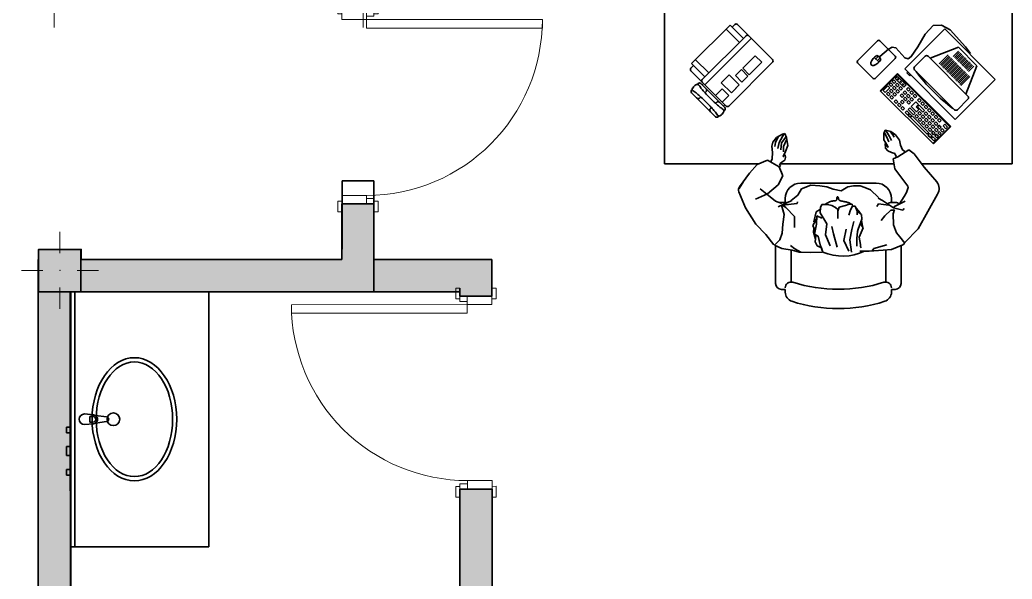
# Model space of a CAD drawing. Header units: millimetres. Extents: x -234375 to -184638, y -91483 to -70216.
# Drawn here: x -228843 to -224217, y -86263 to -83656 of the extents above; entities that cross this region are included whole.
import ezdxf

# ---------------------------------------------------------------- set-up
doc = ezdxf.new("R2010")
doc.units = ezdxf.units.MM
doc.header["$MEASUREMENT"] = 0
for name, color, linetype, lineweight, true_color in [('New_0_Pen_No__5', 161, 'Continuous', 25, 0x40a5ff), ('New_Archicad Doors_Pen_No__23', 30, 'Continuous', 20, 0xff6600), ('New_Archicad Doors_Pen_No__3', 30, 'Continuous', 18, 0xff6600), ('New_Drawing & Figure_Pen_No__5', 161, 'Continuous', 25, 0x40a5ff), ('New_Structural - Bearing_Pen_No__160', 33, 'Continuous', 20, 0xb4a35c)]:
    doc.layers.add(name, color=color, linetype=linetype, lineweight=lineweight, true_color=true_color)
for name, color, linetype, lineweight in [('New_0_Pen_No__7', 7, 'Continuous', 35), ('New_Archicad Doors_Pen_No__27', 7, 'Continuous', 35), ('New_Drawing & Figure_Pen_No__7', 7, 'Continuous', 35), ('New_Structural - Bearing_Pen_No__1', 7, 'Continuous', 13), ('New_Structural - Bearing_Pen_No__27', 7, 'Continuous', 35)]:
    doc.layers.add(name, color=color, linetype=linetype, lineweight=lineweight)
doc.layers.add('New_Archicad Doors', color=7, linetype='Continuous')
doc.layers.add('New_Structural - Bearing', color=7, linetype='Continuous')

# ---------------------------------------------------------------- blocks, each defined once
blk = doc.blocks.new('Wall_41', base_point=(-228607.7, -84923.6))
at = {"layer": 'New_Structural - Bearing_Pen_No__160', "linetype": 'Continuous', "lineweight": 0, "true_color": 0x5a512e}
for points in [[(-228757.8, -84773.6), (-228757.7, -84923.6), (-228755.7, -84923.6), (-228755.7, -84775.7)], [(-228757.8, -84773.6), (-228755.7, -84775.7), (-228755.7, -84773.6)], [(-226792.1, -84773.5), (-228555.7, -84773.6), (-228555.7, -84923.6), (-226792, -84923.5)], [(-226792.1, -84773.5), (-226792, -84923.5), (-226642.1, -84773.5)], [(-226792, -84923.5), (-226642, -84923.5), (-226642.1, -84773.5)]]:
    blk.add_hatch(color=59, dxfattribs=at).paths.add_polyline_path(points)
at = {"layer": 'New_Structural - Bearing_Pen_No__27', "color": 7, "linetype": 'Continuous', "lineweight": 35, "flags": 128}
for points in [[(-228757.8, -84773.6), (-228757.7, -84923.6)], [(-228755.7, -84773.6), (-228757.8, -84773.6)], [(-227342, -84773.5), (-228555.7, -84773.6)], [(-226642.1, -84773.5), (-227192, -84773.5)], [(-226642.1, -84773.5), (-226642, -84923.5)], [(-228555.7, -84923.6), (-226792, -84923.5)]]:
    blk.add_lwpolyline(points, dxfattribs=at)
blk = doc.blocks.new('Door_2')
at = {"layer": 'New_Archicad Doors_Pen_No__23', "color": 30, "linetype": 'Continuous', "lineweight": 20, "true_color": 0xff6600}
for p, q in [((-410, 0), (-450, 0)), ((-450, 0), (-450, -115)), ((-410, -115), (-410, 0)), ((450, 0), (410, 0)), ((410, 0), (410, -115)), ((450, -115), (450, 0)), ((-450, -115), (-410, -115)), ((410, -115), (450, -115))]:
    blk.add_line(p, q, dxfattribs=at)
at = {"layer": 'New_Archicad Doors_Pen_No__27', "color": 7, "linetype": 'Continuous', "lineweight": 35}
for p, q in [((-450, 35), (-487, 35)), ((-450, 35), (-487, 35)), ((-450, 0), (-450, 35)), ((-450, 0), (-450, 35)), ((-450, -115), (-450, 0)), ((-450, -115), (-450, 0)), ((450, 0), (450, 35)), ((450, 0), (450, 35)), ((450, 35), (487, 35)), ((450, 35), (487, 35)), ((450, -115), (450, 0)), ((450, -115), (450, 0)), ((-450, -115), (-487, -115)), ((-450, -115), (-487, -115)), ((450, -115), (487, -115)), ((450, -115), (487, -115))]:
    blk.add_line(p, q, dxfattribs=at)
at = {"layer": 'New_Archicad Doors_Pen_No__3', "color": 30, "linetype": 'Continuous', "lineweight": 18, "true_color": 0xff6600}
for p, q in [((370, 0), (370, 820)), ((370, 820), (410, 820)), ((410, 820), (410, 0)), ((-437, 54), (-487, 54)), ((-487, 54), (-487, 35)), ((-437, 35), (-437, 54)), ((487, 54), (437, 54)), ((437, 54), (437, 35)), ((487, 35), (487, 54)), ((-487, 35), (-437, 35)), ((-425, 35), (-450, 35)), ((-450, 35), (-450, 0)), ((-450, 0), (-425, 0)), ((-425, 0), (-425, 35)), ((410, 0), (370, 0)), ((450, 35), (425, 35)), ((425, 35), (425, 0)), ((425, 0), (450, 0)), ((437, 35), (487, 35)), ((450, 0), (450, 35)), ((-437, -115), (-487, -115)), ((-487, -115), (-487, -134)), ((-487, -134), (-437, -134)), ((-437, -134), (-437, -115)), ((487, -115), (437, -115)), ((437, -115), (437, -134)), ((437, -134), (487, -134)), ((487, -134), (487, -115))]:
    blk.add_line(p, q, dxfattribs=at)
blk.add_arc((410, 0), 820, 90, 180, dxfattribs=at)
blk = doc.blocks.new('Wall_42', base_point=(-227192, -84923.5))
at = {"layer": 'New_Structural - Bearing_Pen_No__160', "linetype": 'Continuous', "lineweight": 0, "true_color": 0x5a512e}
for points in [[(-227192.1, -83606.9), (-227342.1, -83606.9), (-227342.1, -83614.1), (-227192.1, -83614.1)], [(-227192, -84514.1), (-227342, -84514.1), (-227342, -84773.5), (-227192, -84773.5)]]:
    blk.add_hatch(color=59, dxfattribs=at).paths.add_polyline_path(points)
at = {"layer": 'New_Structural - Bearing_Pen_No__27', "color": 7, "linetype": 'Continuous', "lineweight": 35}
for p, q in [((-227342.1, -83614.1), (-227342.1, -83577.1)), ((-227192.1, -83614.1), (-227192.1, -83577.1)), ((-227342.1, -83614.1), (-227227.1, -83614.1)), ((-227227.1, -83614.1), (-227192.1, -83614.1)), ((-227342, -84514.1), (-227342, -84551.1)), ((-227342, -84514.1), (-227227, -84514.1)), ((-227227, -84514.1), (-227192, -84514.1)), ((-227192, -84514.1), (-227192, -84551.1))]:
    blk.add_line(p, q, dxfattribs=at)
at = {"layer": 'New_Structural - Bearing_Pen_No__27', "color": 7, "linetype": 'Continuous', "lineweight": 35, "flags": 128}
for points in [[(-227342.1, -83606.9), (-227342.1, -83614.1)], [(-227192.1, -83614.1), (-227192.1, -83606.9)], [(-227342, -84514.1), (-227342, -84773.5)], [(-227192, -84773.5), (-227192, -84514.1)]]:
    blk.add_lwpolyline(points, dxfattribs=at)
at = {"layer": 'New_Archicad Doors', "color": 21, "linetype": 'Continuous', "lineweight": 18, "true_color": 0xff9955, "xscale": -1, "zscale": 1000, "rotation": 270.0025245731672}
blk.add_blockref('Door_2', (-227227.1, -84064.1), dxfattribs=at)
blk = doc.blocks.new('Wall_54', base_point=(-228607.7, -84923.6))
at = {"layer": 'New_Structural - Bearing_Pen_No__160', "linetype": 'Continuous', "lineweight": 0, "true_color": 0x5a512e}
blk.add_hatch(color=59, dxfattribs=at).paths.add_polyline_path([(-228607.7, -84923.6), (-228757.7, -84923.6), (-228755.5, -88634.9), (-228755.4, -88634.9), (-228755.4, -88634.8), (-228605.5, -88634.8)])
at = {"layer": 'New_Structural - Bearing_Pen_No__27', "color": 7, "linetype": 'Continuous', "lineweight": 35, "flags": 128}
for points in [[(-228757.7, -84923.6), (-228755.5, -88634.9)], [(-228605.5, -88634.8), (-228607.7, -84923.6)]]:
    blk.add_lwpolyline(points, dxfattribs=at)
blk = doc.blocks.new('Wall_70', base_point=(-226642, -84923.5))
at = {"layer": 'New_Structural - Bearing_Pen_No__160', "linetype": 'Continuous', "lineweight": 0, "true_color": 0x5a512e}
for points in [[(-226642, -84923.5), (-226792, -84923.5), (-226792, -84943.3), (-226642, -84943.2)], [(-226791.5, -85843.3), (-226789.8, -88633.6), (-226639.8, -88633.5), (-226641.5, -85843.2)]]:
    blk.add_hatch(color=59, dxfattribs=at).paths.add_polyline_path(points)
at = {"layer": 'New_Structural - Bearing_Pen_No__27', "color": 7, "linetype": 'Continuous', "lineweight": 35}
for p, q in [((-226792, -84943.3), (-226792, -84906.3)), ((-226642, -84943.2), (-226642, -84906.2)), ((-226757, -84943.3), (-226792, -84943.3)), ((-226642, -84943.2), (-226757, -84943.3)), ((-226791.5, -85843.3), (-226791.5, -85880.3)), ((-226756.5, -85843.3), (-226791.5, -85843.3)), ((-226641.5, -85843.2), (-226756.5, -85843.3)), ((-226641.5, -85843.2), (-226641.5, -85880.2))]:
    blk.add_line(p, q, dxfattribs=at)
at = {"layer": 'New_Structural - Bearing_Pen_No__27', "color": 7, "linetype": 'Continuous', "lineweight": 35, "flags": 128}
for points in [[(-226792, -84923.5), (-226792, -84943.3)], [(-226642, -84943.2), (-226642, -84923.5)], [(-226791.5, -85843.3), (-226789.8, -88633.6)], [(-226639.8, -88633.5), (-226641.5, -85843.2)], [(-226789.8, -88633.6), (-226639.8, -88633.5)]]:
    blk.add_lwpolyline(points, dxfattribs=at)
at = {"layer": 'New_Archicad Doors', "color": 21, "linetype": 'Continuous', "lineweight": 18, "true_color": 0xff9955, "zscale": 1000, "rotation": 90.03351639790743}
blk.add_blockref('Door_2', (-226756.7, -85393.3), dxfattribs=at)
blk = doc.blocks.new('Column_46', base_point=(-227241.8, -83531.9))
at = {"layer": 'New_Structural - Bearing_Pen_No__160', "linetype": 'Continuous', "lineweight": 0, "true_color": 0x5a512e}
blk.add_hatch(color=59, dxfattribs=at).paths.add_polyline_path([(-227141.4, -83456.9), (-227342.1, -83456.9), (-227342.1, -83606.9), (-227192.1, -83606.9), (-227141.4, -83606.9)])
at = {"layer": 'New_Structural - Bearing_Pen_No__1', "color": 7, "linetype": 'Continuous', "lineweight": 13}
for p, q in [((-227241.8, -83451.9), (-227241.8, -83371.9)), ((-227321.8, -83531.9), (-227422.1, -83531.9)), ((-227161.8, -83531.9), (-227061.4, -83531.8)), ((-227241.8, -83611.9), (-227241.8, -83691.9))]:
    blk.add_line(p, q, dxfattribs=at)
at = {"layer": 'New_Structural - Bearing_Pen_No__1', "color": 7, "linetype": 'Continuous', "lineweight": 13, "flags": 128}
for points in [[(-227141.4, -83456.9), (-227342.1, -83456.9)], [(-227192.1, -83606.9), (-227141.4, -83606.9)]]:
    blk.add_lwpolyline(points, dxfattribs=at)
at = {"layer": 'New_Structural - Bearing_Pen_No__1', "color": 7, "linetype": 'Continuous', "lineweight": 13}
blk.add_point((-227241.8, -83531.9), dxfattribs=at)
blk = doc.blocks.new('Column_47', base_point=(-228682.7, -83531.9))
at = {"layer": 'New_Structural - Bearing_Pen_No__160', "linetype": 'Continuous', "lineweight": 0, "true_color": 0x5a512e}
blk.add_hatch(color=59, dxfattribs=at).paths.add_polyline_path([(-228757.6, -83456.9), (-228757.6, -83606.9), (-228607.7, -83606.9), (-228607.8, -83456.9)])
at = {"layer": 'New_Structural - Bearing_Pen_No__1', "color": 7, "linetype": 'Continuous', "lineweight": 13}
for p, q in [((-228682.7, -83451.9), (-228682.7, -83371.9)), ((-228762.7, -83531.9), (-228842.7, -83531.9)), ((-228602.7, -83531.9), (-228522.7, -83531.9)), ((-228682.7, -83611.9), (-228682.7, -83691.9))]:
    blk.add_line(p, q, dxfattribs=at)
at = {"layer": 'New_Structural - Bearing_Pen_No__1', "color": 7, "linetype": 'Continuous', "lineweight": 13, "flags": 128}
blk.add_lwpolyline([(-228607.8, -83456.9), (-228757.6, -83456.9), (-228757.6, -83606.9), (-228607.7, -83606.9)], dxfattribs=at)
at = {"layer": 'New_Structural - Bearing_Pen_No__1', "color": 7, "linetype": 'Continuous', "lineweight": 13}
blk.add_point((-228682.7, -83531.9), dxfattribs=at)
blk = doc.blocks.new('Column_56', base_point=(-228655.7, -84823.9))
at = {"layer": 'New_Structural - Bearing_Pen_No__160', "linetype": 'Continuous', "lineweight": 0, "true_color": 0x5a512e}
for points in [[(-228555.7, -84724.3), (-228755.7, -84724.3), (-228755.7, -84773.6), (-228607.8, -84773.6), (-228555.7, -84773.6)], [(-228755.7, -84773.6), (-228755.7, -84775.7), (-228607.7, -84923.6), (-228607.8, -84773.6)], [(-228755.7, -84775.7), (-228755.7, -84923.6), (-228607.7, -84923.6)], [(-228607.8, -84773.6), (-228607.7, -84923.6), (-228555.7, -84923.6), (-228555.7, -84773.6)]]:
    blk.add_hatch(color=59, dxfattribs=at).paths.add_polyline_path(points)
at = {"layer": 'New_Structural - Bearing_Pen_No__1', "color": 7, "linetype": 'Continuous', "lineweight": 13}
for p, q in [((-228655.7, -84743.9), (-228655.7, -84644.3)), ((-228735.7, -84823.9), (-228835.7, -84823.9)), ((-228575.7, -84823.9), (-228475.7, -84823.9)), ((-228655.7, -84903.9), (-228655.7, -85003.6))]:
    blk.add_line(p, q, dxfattribs=at)
at = {"layer": 'New_Structural - Bearing_Pen_No__1', "color": 7, "linetype": 'Continuous', "lineweight": 13, "flags": 128}
for points in [[(-228555.7, -84773.6), (-228555.7, -84724.3), (-228755.7, -84724.3), (-228755.7, -84773.6)], [(-228607.7, -84923.6), (-228555.7, -84923.6)]]:
    blk.add_lwpolyline(points, dxfattribs=at)
at = {"layer": 'New_Structural - Bearing_Pen_No__1', "color": 7, "linetype": 'Continuous', "lineweight": 13}
blk.add_point((-228655.7, -84823.9), dxfattribs=at)

msp = doc.modelspace()

# ---------------------------------------------------------------- hatches: boundary and pattern name
at = {"layer": 'New_0_Pen_No__5', "linetype": 'Continuous', "lineweight": 25, "true_color": 0x40a5ff}
msp.add_hatch(color=161, dxfattribs=at).paths.add_polyline_path([(-228557.7, -84923.6), (-228557.7, -84725.6), (-228755.7, -84725.6), (-228755.7, -84923.6)])
at = {"layer": 'New_Drawing & Figure_Pen_No__5', "linetype": 'Continuous', "lineweight": 25, "true_color": 0x40a5ff}
msp.add_hatch(color=161, dxfattribs=at).paths.add_polyline_path([(-228557.7, -84923.6), (-228557.7, -84725.6), (-228755.7, -84725.6), (-228755.7, -84923.6)])

# ---------------------------------------------------------------- linework, layer by layer
at = {"layer": 'New_0_Pen_No__7', "color": 7, "linetype": 'Continuous', "lineweight": 35}
for p, q in [((-227340, -84725.5), (-227340, -84406.9)), ((-227340, -84406.9), (-227192, -84406.9)), ((-227192, -84406.9), (-227192, -84923.5)), ((-227192, -84923.5), (-228755.7, -84923.6)), ((-228605.6, -86320.3), (-228605.7, -84923.6))]:
    msp.add_line(p, q, dxfattribs=at)
msp.add_lwpolyline([(-228755.7, -84923.6), (-228755.7, -84725.6), (-228557.7, -84725.6), (-228557.7, -84923.6)], close=True, dxfattribs=at)
at = {"layer": 'New_Drawing & Figure_Pen_No__7', "color": 7, "linetype": 'Continuous', "lineweight": 35}
for p, q in [((-225837.4, -84326.9), (-225837.5, -83606.8)), ((-224217.2, -83606.7), (-224217.1, -84326.8)), ((-225532, -83680.6), (-225711.4, -83860)), ((-225550.5, -83699.1), (-225488.7, -83761)), ((-225532, -83680.6), (-225470.1, -83742.5)), ((-225510.3, -83677.5), (-225522.7, -83689.9)), ((-225498, -83677.5), (-225334, -83841.4)), ((-224717.9, -83884.8), (-224531.2, -83698.1)), ((-224531.2, -83698.1), (-224295.6, -83933.8)), ((-225457.7, -83730.1), (-225661.9, -83934.3)), ((-225433, -83742.5), (-225649.5, -83959)), ((-224937.4, -83846.3), (-224844.3, -83753.2)), ((-224834.2, -83753.2), (-224761.9, -83825.5)), ((-224599.1, -83835.1), (-224467.1, -83784)), ((-224491.7, -83826), (-224466.9, -83801.3)), ((-224486.6, -83831.1), (-224461.9, -83806.3)), ((-224481.6, -83836.1), (-224456.9, -83811.4)), ((-224381.5, -83869.6), (-224467.1, -83784)), ((-225711.4, -83860), (-225649.5, -83921.9)), ((-225692.8, -83841.5), (-225631, -83903.3)), ((-225334, -83853.8), (-225538.2, -84058)), ((-225414.4, -83822.9), (-225473.2, -83881.7)), ((-225383.5, -83853.8), (-225442.3, -83912.6)), ((-225414.4, -83822.9), (-225383.5, -83853.8)), ((-224865.1, -83928.7), (-224937.4, -83856.4)), ((-224837.5, -83853.2), (-224860.1, -83830.7)), ((-224761.9, -83835.5), (-224855, -83928.7)), ((-224852.6, -83838.2), (-224840.2, -83825.8)), ((-224845, -83845.7), (-224832.7, -83833.3)), ((-224837.4, -83827.9), (-224836.6, -83827.2)), ((-224834.1, -83829.8), (-224836.6, -83827.2)), ((-224836.1, -83829.2), (-224833.8, -83826.9)), ((-224836, -83827.8), (-224834.8, -83826.6)), ((-224833.4, -83827.9), (-224834.8, -83826.6)), ((-224834.8, -83830.5), (-224834.1, -83829.8)), ((-224834.7, -83829.1), (-224833.4, -83827.9)), ((-224672.1, -83874.9), (-224622.8, -83825.6)), ((-224608.6, -83825.6), (-224423.1, -84011.2)), ((-224556.7, -83860.8), (-224515.4, -83819.5)), ((-224551.6, -83865.8), (-224510.4, -83824.6)), ((-224546.6, -83870.8), (-224505.4, -83829.6)), ((-224541.5, -83875.9), (-224500.3, -83834.7)), ((-224536.5, -83880.9), (-224495.3, -83839.7)), ((-224531.5, -83886), (-224490.2, -83844.7)), ((-224526.4, -83891), (-224485.2, -83849.8)), ((-224521.4, -83896), (-224480.2, -83854.8)), ((-224516.3, -83901.1), (-224475.1, -83859.9)), ((-224476.6, -83841.2), (-224451.8, -83816.4)), ((-224471.5, -83846.2), (-224446.8, -83821.4)), ((-224466.5, -83851.2), (-224441.7, -83826.5)), ((-224461.4, -83856.3), (-224436.7, -83831.5)), ((-224456.4, -83861.3), (-224431.7, -83836.6)), ((-224451.4, -83866.4), (-224426.6, -83841.6)), ((-224446.3, -83871.4), (-224421.6, -83846.6)), ((-224441.3, -83876.4), (-224416.5, -83851.7)), ((-224436.2, -83881.5), (-224411.5, -83856.7)), ((-225702.1, -83869.3), (-225714.5, -83881.7)), ((-225714.5, -83894), (-225550.5, -84058)), ((-225479.4, -83887.8), (-225507.4, -83915.9)), ((-225479.4, -83887.8), (-225448.5, -83918.8)), ((-225473.2, -83881.7), (-225442.3, -83912.6)), ((-224750.9, -83905.8), (-224831.7, -83986.6)), ((-224503.3, -84153.4), (-224750.9, -83905.8)), ((-224482.2, -84120.4), (-224717.9, -83884.8)), ((-224708.2, -83902.7), (-224704.1, -83898.6)), ((-224694.4, -83916.6), (-224708.2, -83902.7)), ((-224486.5, -84074.6), (-224672.1, -83889)), ((-224511.3, -83906.1), (-224470.1, -83864.9)), ((-224506.3, -83911.2), (-224465, -83869.9)), ((-224501.2, -83916.2), (-224460, -83875)), ((-224496.2, -83921.2), (-224455, -83880)), ((-224491.1, -83926.3), (-224449.9, -83885.1)), ((-224486.1, -83931.3), (-224444.9, -83890.1)), ((-224481.1, -83936.4), (-224439.8, -83895.1)), ((-224476, -83941.4), (-224434.8, -83900.2)), ((-224471, -83946.4), (-224429.8, -83905.2)), ((-224432.6, -84001.7), (-224381.5, -83869.6)), ((-224431.2, -83886.5), (-224406.5, -83861.8)), ((-224426.2, -83891.6), (-224401.4, -83866.8)), ((-224421.1, -83896.6), (-224396.4, -83871.8)), ((-225684.3, -83956.6), (-225680.5, -83952.8)), ((-225668.1, -83952.8), (-225556.7, -84064.2)), ((-225661.9, -83959), (-225655.7, -83952.8)), ((-225573.6, -83948.7), (-225536.5, -83911.5)), ((-225573.6, -83948.7), (-225526, -83996.3)), ((-225536.5, -83911.5), (-225488.9, -83959.2)), ((-225507.4, -83915.9), (-225476.5, -83946.8)), ((-225448.5, -83918.8), (-225476.5, -83946.8)), ((-224829.4, -83988.9), (-224751.3, -83910.8)), ((-224782.4, -83949.9), (-224790.1, -83957.5)), ((-224773.1, -83959.2), (-224782.4, -83949.9)), ((-224768.5, -83936), (-224776.2, -83943.6)), ((-224776.2, -83943.6), (-224766.8, -83953)), ((-224759.2, -83945.3), (-224768.5, -83936)), ((-224766.8, -83953), (-224759.2, -83945.3)), ((-224751.8, -83919.3), (-224761.9, -83929.3)), ((-224761.9, -83929.3), (-224721.7, -83969.5)), ((-224753.1, -83951.4), (-224760.8, -83959)), ((-224506, -84156.1), (-224753.6, -83908.5)), ((-224743.8, -83960.8), (-224753.1, -83951.4)), ((-224750.3, -83929), (-224752.1, -83930.9)), ((-224752.1, -83930.9), (-224747.9, -83935.1)), ((-224711.6, -83959.5), (-224751.8, -83919.3)), ((-224746.1, -83933.3), (-224750.3, -83929)), ((-224747.9, -83935.1), (-224746.1, -83933.3)), ((-224739.8, -83943.2), (-224738, -83941.4)), ((-224735.5, -83947.4), (-224739.8, -83943.2)), ((-224738, -83941.4), (-224733.7, -83945.6)), ((-224733.7, -83945.6), (-224735.5, -83947.4)), ((-224698.5, -83912.4), (-224694.4, -83908.3)), ((-224694.4, -83916.6), (-224690.2, -83912.4)), ((-224295.6, -83933.8), (-224482.2, -84120.4)), ((-224465.9, -83951.5), (-224424.7, -83910.3)), ((-224460.9, -83956.5), (-224419.7, -83915.3)), ((-224455.8, -83961.6), (-224414.6, -83920.3)), ((-225711.4, -83983.8), (-225708.2, -83980.5)), ((-225711.4, -83996.1), (-225600, -84107.5)), ((-225649.1, -83995.7), (-225644.6, -83991.2)), ((-225569.1, -83977.6), (-225600, -84008.5)), ((-225569.1, -83977.6), (-225538.2, -84008.5)), ((-225526, -83996.3), (-225488.9, -83959.2)), ((-225488.9, -83959.2), (-225515.8, -83986.1)), ((-224831.7, -83986.6), (-224584, -84234.2)), ((-224796.3, -83963.8), (-224817.8, -83985.3)), ((-224817.8, -83985.3), (-224808.5, -83994.6)), ((-224808.5, -83994.6), (-224787, -83973.1)), ((-224794.8, -83993.1), (-224802.4, -84000.7)), ((-224787, -83973.1), (-224796.3, -83963.8)), ((-224785.4, -84002.4), (-224794.8, -83993.1)), ((-224790.1, -83957.5), (-224780.7, -83966.9)), ((-224780.9, -83979.2), (-224788.5, -83986.8)), ((-224788.5, -83986.8), (-224779.2, -83996.2)), ((-224771.5, -83988.5), (-224780.9, -83979.2)), ((-224780.7, -83966.9), (-224773.1, -83959.2)), ((-224779.2, -83996.2), (-224771.5, -83988.5)), ((-224767, -83965.3), (-224774.6, -83972.9)), ((-224774.6, -83972.9), (-224765.3, -83982.3)), ((-224765.5, -83994.6), (-224773.1, -84002.2)), ((-224757.6, -83974.6), (-224767, -83965.3)), ((-224756.1, -84003.9), (-224765.5, -83994.6)), ((-224765.3, -83982.3), (-224757.6, -83974.6)), ((-224760.8, -83959), (-224751.4, -83968.4)), ((-224751.6, -83980.7), (-224759.2, -83988.4)), ((-224759.2, -83988.4), (-224749.9, -83997.7)), ((-224742.2, -83990.1), (-224751.6, -83980.7)), ((-224751.4, -83968.4), (-224743.8, -83960.8)), ((-224749.9, -83997.7), (-224742.2, -83990.1)), ((-224737.7, -83966.8), (-224745.3, -83974.5)), ((-224745.3, -83974.5), (-224736, -83983.8)), ((-224728.3, -83976.2), (-224737.7, -83966.8)), ((-224736, -83983.8), (-224728.3, -83976.2)), ((-224727.5, -83955.5), (-224725.6, -83953.7)), ((-224723.2, -83959.8), (-224727.5, -83955.5)), ((-224725.6, -83953.7), (-224721.4, -83957.9)), ((-224717.5, -83987), (-224725.1, -83994.7)), ((-224725.1, -83994.7), (-224715.8, -84004)), ((-224721.4, -83957.9), (-224723.2, -83959.8)), ((-224721.7, -83969.5), (-224711.6, -83959.5)), ((-224708.1, -83996.4), (-224717.5, -83987)), ((-224715.8, -84004), (-224708.1, -83996.4)), ((-224702, -83971.5), (-224709.6, -83979.2)), ((-224709.6, -83979.2), (-224700.3, -83988.5)), ((-224692.6, -83980.9), (-224702, -83971.5)), ((-224700.3, -83988.5), (-224692.6, -83980.9)), ((-224686.6, -83987), (-224694.2, -83994.6)), ((-224694.2, -83994.6), (-224684.8, -84003.9)), ((-224677.2, -83996.3), (-224686.6, -83987)), ((-224684.8, -84003.9), (-224677.2, -83996.3)), ((-225673, -84019.6), (-225668.5, -84015.1)), ((-225599.6, -84045.2), (-225595.1, -84040.7)), ((-225538.2, -84008.5), (-225569.1, -84039.4)), ((-224802.4, -84000.7), (-224793.1, -84010.1)), ((-224793.1, -84010.1), (-224785.4, -84002.4)), ((-224779.3, -84008.5), (-224787, -84016.1)), ((-224787, -84016.1), (-224777.6, -84025.5)), ((-224770, -84017.8), (-224779.3, -84008.5)), ((-224777.6, -84025.5), (-224770, -84017.8)), ((-224773.1, -84002.2), (-224763.8, -84011.6)), ((-224759.1, -84028.7), (-224766.8, -84036.3)), ((-224766.8, -84036.3), (-224757.4, -84045.7)), ((-224763.8, -84011.6), (-224756.1, -84003.9)), ((-224749.8, -84038), (-224759.1, -84028.7)), ((-224757.4, -84045.7), (-224749.8, -84038)), ((-224743.7, -84044.1), (-224751.4, -84051.8)), ((-224734.4, -84053.5), (-224743.7, -84044.1)), ((-224731.4, -84000.9), (-224739, -84008.6)), ((-224739, -84008.6), (-224729.7, -84017.9)), ((-224729.8, -84030.2), (-224737.5, -84037.9)), ((-224737.5, -84037.9), (-224728.1, -84047.2)), ((-224722, -84010.3), (-224731.4, -84000.9)), ((-224720.5, -84039.6), (-224729.8, -84030.2)), ((-224729.7, -84017.9), (-224722, -84010.3)), ((-224728.1, -84047.2), (-224720.5, -84039.6)), ((-224715.9, -84016.3), (-224723.6, -84024)), ((-224723.6, -84024), (-224714.2, -84033.3)), ((-224706.6, -84025.7), (-224715.9, -84016.3)), ((-224714.2, -84033.3), (-224706.6, -84025.7)), ((-224702.1, -84002.5), (-224709.7, -84010.1)), ((-224709.7, -84010.1), (-224700.3, -84019.5)), ((-224700.5, -84031.8), (-224708.2, -84039.4)), ((-224708.2, -84039.4), (-224698.8, -84048.8)), ((-224692.7, -84011.8), (-224702.1, -84002.5)), ((-224691.2, -84041.1), (-224700.5, -84031.8)), ((-224700.3, -84019.5), (-224692.7, -84011.8)), ((-224698.8, -84048.8), (-224691.2, -84041.1)), ((-224686.6, -84017.9), (-224694.3, -84025.5)), ((-224694.3, -84025.5), (-224684.9, -84034.9)), ((-224666.2, -84038.4), (-224687.7, -84059.9)), ((-224677.3, -84027.2), (-224686.6, -84017.9)), ((-224684.9, -84034.9), (-224677.3, -84027.2)), ((-224671.1, -84002.4), (-224678.8, -84010)), ((-224678.8, -84010), (-224669.4, -84019.4)), ((-224661.8, -84011.7), (-224671.1, -84002.4)), ((-224669.4, -84019.4), (-224661.8, -84011.7)), ((-224654, -84050.5), (-224666.2, -84038.4)), ((-224650.7, -84022.8), (-224658.3, -84030.5)), ((-224658.3, -84030.5), (-224648.9, -84039.8)), ((-224641.3, -84032.2), (-224650.7, -84022.8)), ((-224648.9, -84039.8), (-224641.3, -84032.2)), ((-224635.2, -84038.3), (-224642.9, -84045.9)), ((-224642.9, -84045.9), (-224633.5, -84055.3)), ((-224625.9, -84047.6), (-224635.2, -84038.3)), ((-224423.1, -84025.3), (-224472.3, -84074.6)), ((-225623.5, -84069.1), (-225619, -84064.6)), ((-225556.7, -84051.8), (-225562.9, -84058)), ((-225560.5, -84080.4), (-225556.7, -84076.5)), ((-224751.4, -84051.8), (-224742, -84061.1)), ((-224742, -84061.1), (-224734.4, -84053.5)), ((-224728.3, -84059.5), (-224735.9, -84067.2)), ((-224735.9, -84067.2), (-224726.6, -84076.5)), ((-224718.9, -84068.9), (-224728.3, -84059.5)), ((-224726.6, -84076.5), (-224718.9, -84068.9)), ((-224707.8, -84080), (-224715.5, -84087.7)), ((-224715.5, -84087.7), (-224704.7, -84098.4)), ((-224697, -84090.8), (-224707.8, -84080)), ((-224704.7, -84098.4), (-224697, -84090.8)), ((-224693.9, -84066.1), (-224701.6, -84073.8)), ((-224701.6, -84073.8), (-224676.8, -84098.5)), ((-224669.2, -84090.9), (-224693.9, -84066.1)), ((-224687.7, -84059.9), (-224662.9, -84084.7)), ((-224676.8, -84098.5), (-224669.2, -84090.9)), ((-224664.4, -84061), (-224654, -84050.5)), ((-224651.8, -84073.6), (-224664.4, -84061)), ((-224662.9, -84084.7), (-224651.8, -84073.6)), ((-224650.7, -84053.8), (-224658.4, -84061.4)), ((-224658.4, -84061.4), (-224633.6, -84086.2)), ((-224649.2, -84083.1), (-224656.8, -84090.7)), ((-224656.8, -84090.7), (-224647.5, -84100.1)), ((-224626, -84078.5), (-224650.7, -84053.8)), ((-224639.8, -84092.4), (-224649.2, -84083.1)), ((-224633.6, -84086.2), (-224626, -84078.5)), ((-224633.5, -84055.3), (-224625.9, -84047.6)), ((-224619.8, -84053.7), (-224627.5, -84061.3)), ((-224627.5, -84061.3), (-224618.1, -84070.7)), ((-224619.9, -84084.6), (-224627.5, -84092.3)), ((-224610.5, -84094), (-224619.9, -84084.6)), ((-224610.5, -84063), (-224619.8, -84053.7)), ((-224618.1, -84070.7), (-224610.5, -84063)), ((-224604.4, -84069.1), (-224612, -84076.8)), ((-224612, -84076.8), (-224602.7, -84086.1)), ((-224595, -84078.5), (-224604.4, -84069.1)), ((-224602.7, -84086.1), (-224595, -84078.5)), ((-224589, -84084.5), (-224596.6, -84092.2)), ((-224596.6, -84092.2), (-224587.3, -84101.5)), ((-224579.6, -84093.9), (-224589, -84084.5)), ((-225587.7, -84107.5), (-225584.5, -84104.3)), ((-224694.9, -84092.9), (-224702.5, -84100.6)), ((-224702.5, -84100.6), (-224693.8, -84109.3)), ((-224686.1, -84101.7), (-224694.9, -84092.9)), ((-224693.8, -84109.3), (-224686.1, -84101.7)), ((-224683.9, -84103.9), (-224691.5, -84111.6)), ((-224691.5, -84111.6), (-224613.6, -84189.5)), ((-224605.9, -84181.9), (-224683.9, -84103.9)), ((-224663.1, -84097), (-224670.7, -84104.6)), ((-224670.7, -84104.6), (-224661.4, -84114)), ((-224653.7, -84106.3), (-224663.1, -84097)), ((-224661.4, -84114), (-224653.7, -84106.3)), ((-224647.7, -84112.4), (-224655.3, -84120)), ((-224655.3, -84120), (-224646, -84129.4)), ((-224638.3, -84121.7), (-224647.7, -84112.4)), ((-224647.5, -84100.1), (-224639.8, -84092.4)), ((-224646, -84129.4), (-224638.3, -84121.7)), ((-224633.8, -84098.5), (-224641.4, -84106.1)), ((-224641.4, -84106.1), (-224632.1, -84115.5)), ((-224632.2, -84127.8), (-224639.9, -84135.5)), ((-224639.9, -84135.5), (-224630.5, -84144.8)), ((-224624.4, -84107.9), (-224633.8, -84098.5)), ((-224622.9, -84137.2), (-224632.2, -84127.8)), ((-224632.1, -84115.5), (-224624.4, -84107.9)), ((-224630.5, -84144.8), (-224622.9, -84137.2)), ((-224627.5, -84092.3), (-224618.2, -84101.6)), ((-224618.4, -84113.9), (-224626, -84121.6)), ((-224626, -84121.6), (-224616.6, -84130.9)), ((-224609, -84123.3), (-224618.4, -84113.9)), ((-224618.2, -84101.6), (-224610.5, -84094)), ((-224616.6, -84130.9), (-224609, -84123.3)), ((-224604.5, -84100), (-224612.1, -84107.7)), ((-224612.1, -84107.7), (-224602.8, -84117)), ((-224602.9, -84129.3), (-224610.6, -84137)), ((-224610.6, -84137), (-224601.2, -84146.3)), ((-224595.1, -84109.4), (-224604.5, -84100)), ((-224593.6, -84138.7), (-224602.9, -84129.3)), ((-224602.8, -84117), (-224595.1, -84109.4)), ((-224589, -84115.5), (-224596.7, -84123.1)), ((-224596.7, -84123.1), (-224587.3, -84132.5)), ((-224579.7, -84124.8), (-224589, -84115.5)), ((-224587.3, -84101.5), (-224579.6, -84093.9)), ((-224587.3, -84132.5), (-224579.7, -84124.8)), ((-224573.6, -84130.9), (-224581.3, -84138.5)), ((-224573.5, -84100), (-224581.2, -84107.6)), ((-224581.2, -84107.6), (-224571.8, -84116.9)), ((-224564.3, -84140.2), (-224573.6, -84130.9)), ((-224564.2, -84109.3), (-224573.5, -84100)), ((-224571.8, -84116.9), (-224564.2, -84109.3)), ((-224558.1, -84115.4), (-224565.8, -84123)), ((-224565.8, -84123), (-224556.4, -84132.4)), ((-224548.8, -84124.7), (-224558.1, -84115.4)), ((-224556.4, -84132.4), (-224548.8, -84124.7)), ((-224808.4, -84170.5), (-224815.3, -84186.1)), ((-224812.2, -84182.2), (-224802.9, -84200.1)), ((-224800.6, -84171), (-224808.4, -84170.5)), ((-224806.4, -84171.1), (-224798.6, -84183.6)), ((-224782.7, -84176.9), (-224800.6, -84171)), ((-224798.6, -84183.6), (-224788.1, -84200)), ((-224783.7, -84177.6), (-224772.6, -84192.1)), ((-224760.4, -84191.1), (-224782.7, -84176.9)), ((-224616.8, -84143.2), (-224624.5, -84150.9)), ((-224624.5, -84150.9), (-224615.1, -84160.2)), ((-224607.5, -84152.6), (-224616.8, -84143.2)), ((-224615.1, -84160.2), (-224607.5, -84152.6)), ((-224613.6, -84189.5), (-224605.9, -84181.9)), ((-224601.4, -84158.6), (-224609, -84166.3)), ((-224609, -84166.3), (-224599.7, -84175.6)), ((-224592, -84168), (-224601.4, -84158.6)), ((-224601.2, -84146.3), (-224593.6, -84138.7)), ((-224599.7, -84175.6), (-224592, -84168)), ((-224587.5, -84144.8), (-224595.2, -84152.4)), ((-224595.2, -84152.4), (-224585.8, -84161.8)), ((-224586, -84174.1), (-224593.6, -84181.7)), ((-224593.6, -84181.7), (-224584.3, -84191.1)), ((-224578.2, -84154.1), (-224587.5, -84144.8)), ((-224586.3, -84231.9), (-224508.3, -84153.8)), ((-224576.6, -84183.4), (-224586, -84174.1)), ((-224585.8, -84161.8), (-224578.2, -84154.1)), ((-224584.3, -84191.1), (-224576.6, -84183.4)), ((-224584, -84234.2), (-224503.3, -84153.4)), ((-224581.3, -84138.5), (-224571.9, -84147.9)), ((-224572.1, -84160.2), (-224579.7, -84167.8)), ((-224579.7, -84167.8), (-224570.4, -84177.2)), ((-224562.7, -84169.5), (-224572.1, -84160.2)), ((-224571.9, -84147.9), (-224564.3, -84140.2)), ((-224570.4, -84177.2), (-224562.7, -84169.5)), ((-224558.2, -84146.3), (-224565.8, -84153.9)), ((-224565.8, -84153.9), (-224556.5, -84163.3)), ((-224556.7, -84175.6), (-224564.3, -84183.2)), ((-224564.3, -84183.2), (-224555, -84192.6)), ((-224548.8, -84155.6), (-224558.2, -84146.3)), ((-224547.3, -84185), (-224556.7, -84175.6)), ((-224556.5, -84163.3), (-224548.8, -84155.6)), ((-224542.8, -84161.7), (-224550.4, -84169.4)), ((-224550.4, -84169.4), (-224541.1, -84178.7)), ((-224533.4, -84171.1), (-224542.8, -84161.7)), ((-224541.1, -84178.7), (-224533.4, -84171.1)), ((-224530.9, -84142.6), (-224538.6, -84150.2)), ((-224538.6, -84150.2), (-224525.6, -84163.2)), ((-224517.9, -84155.6), (-224530.9, -84142.6)), ((-224525.6, -84163.2), (-224517.9, -84155.6)), ((-225336.9, -84245.1), (-225332, -84226.3)), ((-225332, -84226.3), (-225315.9, -84204.3)), ((-225323.5, -84245.9), (-225319.8, -84226.9)), ((-225319.8, -84226.9), (-225307, -84197.8)), ((-225315.9, -84204.3), (-225287.5, -84188.4)), ((-225309.1, -84255.3), (-225303.8, -84226.9)), ((-225303.8, -84226.9), (-225279.7, -84185.7)), ((-225296, -84261), (-225292.8, -84229.7)), ((-225292.8, -84229.7), (-225271.7, -84202.6)), ((-225287.5, -84188.4), (-225277.4, -84185)), ((-225282.5, -84246.4), (-225269, -84215.9)), ((-225277.4, -84185), (-225268.5, -84204.8)), ((-225268.5, -84204.8), (-225263.1, -84240.8)), ((-224815.3, -84186.1), (-224815.3, -84215.9)), ((-224815.3, -84215.9), (-224800.1, -84239.8)), ((-224802.9, -84200.1), (-224792.2, -84224.5)), ((-224788.1, -84200), (-224779.2, -84217.8)), ((-224772.6, -84192.1), (-224767.4, -84202.8)), ((-224742.2, -84217), (-224760.4, -84191.1)), ((-224737.6, -84239.3), (-224742.2, -84217)), ((-224601.9, -84185.9), (-224609.5, -84193.6)), ((-224609.5, -84193.6), (-224598.1, -84205)), ((-224590.5, -84197.3), (-224601.9, -84185.9)), ((-224598.1, -84205), (-224590.5, -84197.3)), ((-224587.7, -84200.1), (-224595.3, -84207.8)), ((-224595.3, -84207.8), (-224582.7, -84220.4)), ((-224575.1, -84212.7), (-224587.7, -84200.1)), ((-224582.7, -84220.4), (-224575.1, -84212.7)), ((-224570.6, -84189.5), (-224578.2, -84197.1)), ((-224578.2, -84197.1), (-224568.8, -84206.5)), ((-224561.2, -84198.8), (-224570.6, -84189.5)), ((-224568.8, -84206.5), (-224561.2, -84198.8)), ((-224555, -84192.6), (-224547.3, -84185)), ((-225334.2, -84274.1), (-225336.9, -84245.1)), ((-225335.1, -84303.5), (-225334.2, -84274.1)), ((-225273, -84268.8), (-225284.2, -84292.5)), ((-225283.5, -84271.7), (-225282.5, -84246.4)), ((-225263.1, -84240.8), (-225273, -84268.8)), ((-224794.9, -84250.4), (-224808.7, -84232)), ((-224808.7, -84232), (-224808, -84254.1)), ((-224808, -84254.1), (-224797, -84266.7)), ((-224800.1, -84239.8), (-224794.9, -84250.4)), ((-224797, -84266.7), (-224779.7, -84274.3)), ((-224779.7, -84274.3), (-224764.4, -84279.3)), ((-224699.4, -84261.3), (-224750.7, -84293.7)), ((-224727.9, -84261.4), (-224737.6, -84239.3)), ((-224717.7, -84269.7), (-224727.9, -84261.4)), ((-224674.2, -84281), (-224699.4, -84261.3)), ((-225405.8, -84329.4), (-225357.3, -84310.7)), ((-225357.3, -84310.7), (-225303.3, -84341.6)), ((-225341.5, -84318), (-225335.1, -84303.5)), ((-225301.7, -84332.6), (-225295.1, -84322)), ((-225295.1, -84322), (-225276.4, -84310.6)), ((-225274.6, -84285.7), (-225286.7, -84294.5)), ((-225276.4, -84310.6), (-225273.9, -84298.2)), ((-225273.9, -84298.2), (-225274.6, -84285.7)), ((-224750.7, -84293.7), (-224771.5, -84304.3)), ((-224771.5, -84304.3), (-224763.4, -84350.2)), ((-224764.4, -84279.3), (-224757.8, -84292.4)), ((-224627.7, -84342.4), (-224674.2, -84281)), ((-225399.2, -84326.9), (-225837.4, -84326.9)), ((-225441.5, -84370.7), (-225405.8, -84329.4)), ((-225303.3, -84341.6), (-225286.7, -84382.8)), ((-225301.2, -84341.4), (-225296.2, -84333.7)), ((-224767.5, -84326.9), (-225298.2, -84326.9)), ((-224763.4, -84350.2), (-224703.5, -84431)), ((-224217.1, -84326.8), (-224639.4, -84326.9)), ((-224568.9, -84411.6), (-224627.7, -84342.4)), ((-227340, -84725.5), (-227340, -84406.9)), ((-227340, -84406.9), (-227192, -84406.9)), ((-227192, -84406.9), (-227192, -84923.5)), ((-225490.3, -84441.8), (-225469.2, -84408.8)), ((-225487.7, -84434.4), (-225441.5, -84370.7)), ((-225286.7, -84382.8), (-225307.8, -84424.2)), ((-225490.6, -84457.4), (-225460.8, -84532.4)), ((-225392.1, -84442.8), (-225345.3, -84481.1)), ((-225307.8, -84424.2), (-225357, -84467.1)), ((-225199.8, -84442.8), (-225216.4, -84472.9)), ((-225202.8, -84416.9), (-224851.7, -84416.9)), ((-225155.9, -84426.4), (-225199.8, -84442.8)), ((-225114.3, -84429.1), (-225155.9, -84426.4)), ((-225081.3, -84434.6), (-225114.3, -84429.1)), ((-225051, -84445.6), (-225081.3, -84434.6)), ((-225051, -84445.6), (-225013.7, -84452.4)), ((-224982.5, -84434.3), (-225013.7, -84452.4)), ((-224956.5, -84429.1), (-224982.5, -84434.3)), ((-224925.4, -84429.1), (-224956.5, -84429.1)), ((-224903.2, -84438), (-224925.4, -84429.1)), ((-224877.2, -84448.6), (-224903.2, -84438)), ((-224839.4, -84483.9), (-224877.2, -84448.6)), ((-224720.7, -84479.4), (-224710.3, -84461.1)), ((-224710.3, -84461.1), (-224702.5, -84437.7)), ((-224702.5, -84437.7), (-224703.5, -84431)), ((-225357, -84467.1), (-225412.8, -84491.2)), ((-225345.3, -84481.1), (-225320.8, -84500.3)), ((-225320.8, -84500.3), (-225290.5, -84511.6)), ((-225244.7, -84498.3), (-225307.1, -84528)), ((-225292.8, -84506.9), (-225274.8, -84506.9)), ((-225274.8, -84506.9), (-225274.8, -84488.9)), ((-225216.4, -84472.9), (-225246.6, -84497.6)), ((-225219.7, -84511.3), (-225217.3, -84504.8)), ((-225073.9, -84507.6), (-225080.1, -84511)), ((-225068.3, -84504.9), (-225073.9, -84507.6)), ((-225063.2, -84503), (-225068.3, -84504.9)), ((-225058.6, -84501.7), (-225063.2, -84503)), ((-225054.6, -84500.7), (-225058.6, -84501.7)), ((-225051.1, -84500.2), (-225054.6, -84500.7)), ((-225048, -84499.8), (-225051.1, -84500.2)), ((-225045.4, -84499.5), (-225048, -84499.8)), ((-225043.2, -84499.3), (-225045.4, -84499.5)), ((-225041.4, -84499), (-225043.2, -84499.3)), ((-225040, -84498.8), (-225041.4, -84499)), ((-225038.8, -84498.5), (-225040, -84498.8)), ((-225037.9, -84498.2), (-225038.8, -84498.5)), ((-225037.1, -84497.7), (-225037.9, -84498.2)), ((-225036.5, -84497.1), (-225037.1, -84497.7)), ((-225036.1, -84496.3), (-225036.5, -84497.1)), ((-225035.7, -84495.4), (-225036.1, -84496.3)), ((-225035.3, -84494.4), (-225035.7, -84495.4)), ((-225035.1, -84493.3), (-225035.3, -84494.4)), ((-225034.9, -84492.1), (-225035.1, -84493.3)), ((-225034.7, -84490.9), (-225034.9, -84492.1)), ((-225034.6, -84489.7), (-225034.7, -84490.9)), ((-225034.4, -84488.5), (-225034.6, -84489.7)), ((-225034.3, -84487.4), (-225034.4, -84488.5)), ((-225034.1, -84486.4), (-225034.3, -84487.4)), ((-225033.9, -84485.4), (-225034.1, -84486.4)), ((-225033.7, -84484.5), (-225033.9, -84485.4)), ((-225033.5, -84483.7), (-225033.7, -84484.5)), ((-225033.2, -84482.9), (-225033.5, -84483.7)), ((-225032.9, -84482.3), (-225033.2, -84482.9)), ((-225032.6, -84481.9), (-225032.9, -84482.3)), ((-225032.2, -84481.5), (-225032.6, -84481.9)), ((-225031.8, -84481.3), (-225032.2, -84481.5)), ((-225031.4, -84481.2), (-225031.8, -84481.3)), ((-225030.9, -84481.2), (-225031.4, -84481.2)), ((-225030.5, -84481.3), (-225030.9, -84481.2)), ((-225030, -84481.4), (-225030.5, -84481.3)), ((-225029.6, -84481.6), (-225030, -84481.4)), ((-225029.2, -84481.9), (-225029.6, -84481.6)), ((-225028.9, -84482.2), (-225029.2, -84481.9)), ((-225028.5, -84482.5), (-225028.9, -84482.2)), ((-225028.2, -84482.9), (-225028.5, -84482.5)), ((-225028, -84483.3), (-225028.2, -84482.9)), ((-225027.7, -84483.8), (-225028, -84483.3)), ((-225027.5, -84484.3), (-225027.7, -84483.8)), ((-225027.4, -84484.9), (-225027.5, -84484.3)), ((-225027.3, -84485.6), (-225027.4, -84484.9)), ((-225027.1, -84486.3), (-225027.3, -84485.6)), ((-225027.1, -84487.1), (-225027.1, -84486.3)), ((-225027, -84487.9), (-225027.1, -84487.1)), ((-225026.9, -84488.7), (-225027, -84487.9)), ((-225026.8, -84489.6), (-225026.9, -84488.7)), ((-225026.6, -84490.4), (-225026.8, -84489.6)), ((-225026.4, -84491.3), (-225026.6, -84490.4)), ((-225026.1, -84492.1), (-225026.4, -84491.3)), ((-225025.8, -84492.9), (-225026.1, -84492.1)), ((-225025.4, -84493.6), (-225025.8, -84492.9)), ((-225025, -84494.4), (-225025.4, -84493.6)), ((-225024.4, -84495), (-225025, -84494.4)), ((-225023.9, -84495.7), (-225024.4, -84495)), ((-225023.2, -84496.3), (-225023.9, -84495.7)), ((-225022.6, -84496.8), (-225023.2, -84496.3)), ((-225021.9, -84497.3), (-225022.6, -84496.8)), ((-225021.2, -84497.8), (-225021.9, -84497.3)), ((-225020.4, -84498.2), (-225021.2, -84497.8)), ((-225019.6, -84498.5), (-225020.4, -84498.2)), ((-225018.6, -84498.9), (-225019.6, -84498.5)), ((-225017.6, -84499.2), (-225018.6, -84498.9)), ((-225016.5, -84499.5), (-225017.6, -84499.2)), ((-225015.2, -84499.8), (-225016.5, -84499.5)), ((-225013.8, -84500.2), (-225015.2, -84499.8)), ((-225012.2, -84500.5), (-225013.8, -84500.2)), ((-225010.4, -84500.9), (-225012.2, -84500.5)), ((-225008.5, -84501.3), (-225010.4, -84500.9)), ((-225006.5, -84501.7), (-225008.5, -84501.3)), ((-225004.3, -84502.2), (-225006.5, -84501.7)), ((-225002, -84502.6), (-225004.3, -84502.2)), ((-224999.6, -84503.1), (-225002, -84502.6)), ((-224997, -84503.6), (-224999.6, -84503.1)), ((-224994.4, -84504.1), (-224997, -84503.6)), ((-224991.5, -84504.7), (-224994.4, -84504.1)), ((-224988.5, -84505.5), (-224991.5, -84504.7)), ((-224985.2, -84506.5), (-224988.5, -84505.5)), ((-224981.5, -84507.8), (-224985.2, -84506.5)), ((-224977.4, -84509.5), (-224981.5, -84507.8)), ((-224841.7, -84486.3), (-224821, -84498.2)), ((-224821, -84498.2), (-224769.9, -84532.1)), ((-224779.7, -84488.9), (-224779.7, -84506.9)), ((-224761.7, -84506.9), (-224779.7, -84506.9)), ((-224716.1, -84500.3), (-224768, -84528)), ((-224742.1, -84514.1), (-224720.7, -84479.4)), ((-224655.6, -84629.6), (-224565.3, -84468.9)), ((-225411.5, -84607.7), (-225460.8, -84532.4)), ((-225279.7, -84563.3), (-225292.9, -84520.2)), ((-225287.7, -84520.2), (-225219.7, -84511.3)), ((-225287.7, -84520.2), (-225272.1, -84530.8)), ((-225272.1, -84530.8), (-225231.5, -84572.5)), ((-225130.4, -84550.9), (-225141.7, -84597.1)), ((-225111, -84537.6), (-225130.4, -84550.9)), ((-225110.6, -84530.1), (-225111.5, -84555)), ((-225104.9, -84517.1), (-225110.6, -84530.1)), ((-225077.5, -84517.1), (-225104.9, -84517.1)), ((-225080.1, -84511), (-225086.9, -84515.4)), ((-225058.1, -84521.2), (-225077.5, -84517.1)), ((-225041.1, -84530.1), (-225058.1, -84521.2)), ((-225030.2, -84539.3), (-225041.1, -84530.1)), ((-225030.2, -84582.4), (-225030.2, -84539.3)), ((-225029.3, -84547.2), (-225024.1, -84529)), ((-225029.3, -84569.4), (-225029.3, -84547.2)), ((-225024.1, -84529), (-224993.9, -84521.2)), ((-224993.9, -84521.2), (-224976.9, -84515.7)), ((-224970.2, -84540.7), (-224978.3, -84566.7)), ((-224972.9, -84511.7), (-224977.4, -84509.5)), ((-224976.9, -84515.7), (-224963.6, -84515.7)), ((-224967.9, -84514.3), (-224972.9, -84511.7)), ((-224961.3, -84524.9), (-224970.2, -84540.7)), ((-224963.6, -84515.7), (-224961.3, -84524.9)), ((-224961.3, -84523.6), (-224949.5, -84523.6)), ((-224949.5, -84523.6), (-224940, -84547.2)), ((-224943.8, -84533.8), (-224924.9, -84554.7)), ((-224940, -84547.2), (-224940, -84564.3)), ((-224937.6, -84549.9), (-224919.2, -84562.9)), ((-224840.3, -84513.6), (-224848.4, -84526.6)), ((-224793.6, -84519.1), (-224840.3, -84513.6)), ((-224783.2, -84542.4), (-224810.6, -84569.7)), ((-224767.6, -84542.4), (-224783.2, -84542.4)), ((-224771.4, -84559.5), (-224766.2, -84540)), ((-224769.9, -84532.1), (-224726, -84542.4)), ((-224726, -84542.4), (-224720.8, -84534.5)), ((-225286.3, -84607.7), (-225279.7, -84563.3)), ((-225231.5, -84572.5), (-225231.5, -84624.5)), ((-225128.5, -84585.5), (-225145.5, -84614.2)), ((-225127.6, -84569.4), (-225128.5, -84608.8)), ((-225104.9, -84580), (-225127.6, -84569.4)), ((-225111.5, -84555), (-225081.7, -84607.4)), ((-224955.6, -84595.8), (-224965, -84632.4)), ((-224917.8, -84585.1), (-224924.4, -84602.3)), ((-224919.2, -84562.9), (-224917.8, -84585.1)), ((-224918.7, -84591.3), (-224915, -84618.3)), ((-224810.6, -84569.7), (-224827.6, -84590.6)), ((-224769.9, -84611.5), (-224771.4, -84559.5)), ((-225364.7, -84657), (-225411.5, -84607.7)), ((-225289.1, -84649.5), (-225286.3, -84607.7)), ((-225145.5, -84614.2), (-225137.9, -84631.7)), ((-225141.7, -84627.9), (-225143.6, -84645)), ((-225143.6, -84645), (-225134.2, -84677.9)), ((-225128.5, -84608.8), (-225138.9, -84654.6)), ((-225081.7, -84607.4), (-225087.9, -84657.3)), ((-225058.1, -84619.4), (-225050.1, -84653.2)), ((-224990.1, -84631), (-225001.4, -84684.7)), ((-224965, -84632.4), (-224973.1, -84680.6)), ((-224937.6, -84642.6), (-224941.4, -84675.5)), ((-224934.8, -84631), (-224937.6, -84642.6)), ((-224924.4, -84602.3), (-224934.8, -84631)), ((-224911.2, -84625.9), (-224929.6, -84669)), ((-224924.4, -84607.4), (-224911.2, -84625.9)), ((-224755.8, -84648.1), (-224769.9, -84611.5)), ((-224718.4, -84695.7), (-224655.6, -84629.6)), ((-225328.8, -84703.9), (-225364.7, -84657)), ((-225325.5, -84706.6), (-225299.5, -84680.6)), ((-225299.5, -84680.6), (-225289.1, -84649.5)), ((-225138.9, -84654.6), (-225120.9, -84664.9)), ((-225132.3, -84662.5), (-225136.1, -84691.2)), ((-225136.1, -84691.2), (-225126.6, -84708.7)), ((-225120.9, -84664.9), (-225111.5, -84704.2)), ((-225087.9, -84657.3), (-225064.7, -84709.7)), ((-225050.1, -84653.2), (-225033.1, -84716.2)), ((-225001.4, -84684.7), (-224978.3, -84734.3)), ((-224973.1, -84680.6), (-224966.5, -84738.4)), ((-224941.4, -84675.5), (-224941.4, -84710.7)), ((-224929.6, -84669), (-224924.4, -84702.8)), ((-224740.2, -84667.6), (-224755.8, -84648.1)), ((-224718, -84696.3), (-224740.2, -84667.6)), ((-225291.5, -84721), (-225325.5, -84706.6)), ((-225319.8, -84885), (-225319.8, -84709)), ((-225241.9, -84730.2), (-225291.5, -84721)), ((-225230.1, -84723.7), (-225249.9, -84708)), ((-225247.8, -84729.1), (-225247.8, -84877.9)), ((-225210.7, -84738.1), (-225241.9, -84730.2)), ((-225201.7, -84738.1), (-225230.1, -84723.7)), ((-225155.9, -84740.5), (-225210.7, -84738.1)), ((-225102.5, -84738.1), (-225155.9, -84740.5)), ((-225126.6, -84708.7), (-225105.3, -84718.3)), ((-225111.5, -84704.2), (-225099.7, -84738.4)), ((-225105.3, -84718.3), (-225101.6, -84733.6)), ((-224927.7, -84734), (-224883.8, -84734)), ((-224924.4, -84702.8), (-224924.4, -84712.1)), ((-224924.4, -84712.1), (-224921.6, -84718.6)), ((-224883.8, -84734), (-224818.6, -84728.8)), ((-224869.1, -84732.6), (-224862.5, -84721)), ((-224862.5, -84721), (-224801.6, -84704.2)), ((-224818.6, -84728.8), (-224779.4, -84726.1)), ((-224806.7, -84728), (-224806.7, -84877.9)), ((-224779.4, -84726.1), (-224726.9, -84705.2)), ((-224734.7, -84885), (-224734.7, -84708.3)), ((-224726.9, -84705.2), (-224718, -84696.3)), ((-227192, -84923.5), (-228755.7, -84923.6)), ((-228605.7, -86111.6), (-228605.7, -84923.6)), ((-227962.2, -84923.6), (-228605.7, -84923.6)), ((-228605.6, -86320.3), (-228605.7, -84923.6)), ((-228585.9, -86111.6), (-228585.9, -84923.6)), ((-227962.2, -86111.6), (-227962.2, -84923.6)), ((-225274.8, -84912), (-225292.8, -84912)), ((-225274.8, -84925.1), (-225274.8, -84912)), ((-224779.7, -84925), (-224779.7, -84912)), ((-224779.7, -84912), (-224761.7, -84912)), ((-228499.8, -85496.8), (-228541.3, -85492.8)), ((-228516.6, -85504.1), (-228501.9, -85504.1)), ((-228516.6, -85531), (-228516.6, -85504.1)), ((-228438, -85506.6), (-228490.4, -85500)), ((-228605.7, -85553.7), (-228625.5, -85553.7)), ((-228625.5, -85553.7), (-228625.5, -85580.4)), ((-228605.7, -85580.4), (-228605.7, -85553.7)), ((-228541.3, -85542.3), (-228499.8, -85538.4)), ((-228501.9, -85531), (-228516.6, -85531)), ((-228490.4, -85535.1), (-228438, -85528.6)), ((-228625.5, -85580.4), (-228605.7, -85580.4)), ((-228605.7, -85645.3), (-228625.5, -85645.3)), ((-228625.5, -85645.3), (-228625.5, -85686.9)), ((-228605.7, -85686.9), (-228605.7, -85645.3)), ((-228625.5, -85686.9), (-228605.7, -85686.9)), ((-228605.7, -85751.7), (-228625.5, -85751.7)), ((-228625.5, -85751.7), (-228625.5, -85778.4)), ((-228605.7, -85778.4), (-228605.7, -85751.7)), ((-228625.5, -85778.4), (-228605.7, -85778.4)), ((-227962.2, -86111.6), (-228605.7, -86111.6))]:
    msp.add_line(p, q, dxfattribs=at)
at = {"layer": 'New_Drawing & Figure_Pen_No__7', "color": 7, "linetype": 'Continuous', "lineweight": 35, "flags": 128}
msp.add_lwpolyline([(-224833.8, -83826.9), (-224794.3, -83792.3), (-224775.8, -83783.8), (-224758.8, -83785.9), (-224717.3, -83833), (-224702.2, -83837.1), (-224687.1, -83827.4), (-224656.1, -83781.1), (-224622.6, -83723.2), (-224584.6, -83682.9), (-224546.4, -83680.1), (-224506.5, -83703.1), (-224435.3, -83781), (-224410.9, -83813.5)], dxfattribs=at)
at = {"layer": 'New_Drawing & Figure_Pen_No__7', "color": 7, "linetype": 'Continuous', "lineweight": 35}
msp.add_lwpolyline([(-228755.7, -84923.6), (-228755.7, -84725.6), (-228557.7, -84725.6), (-228557.7, -84923.6)], close=True, dxfattribs=at)
msp.add_circle((-228406.5, -85517.6), 29.7, dxfattribs=at)
for centre, radius, start, end in [((-225504.1, -83683.7), 8.75, 45.0026, 135.0026), ((-225451.6, -83736.3), 8.75, 45.0026, 135.0026), ((-224839.2, -83758.2), 7.11, 45.0026, 135.0026), ((-225340.2, -83847.6), 8.75, 315.0026, 45.0026), ((-224932.3, -83851.4), 7.11, 135.0026, 225.0026), ((-224865.6, -83858.7), 10.9, 160.8042, 289.2009), ((-224817.7, -83875.4), 61.6, 119.5944, 160.8042), ((-224882.2, -83810.8), 61.6, 289.2009, 330.4107), ((-224857.7, -83850.8), 30.5, 18.2292, 71.7759), ((-224766.9, -83830.5), 7.11, 315.0026, 45.0026), ((-224615.7, -83832.7), 10, 45.0026, 135.0026), ((-225708.3, -83887.9), 8.75, 135.0026, 225.0026), ((-224665, -83882), 10, 135.0026, 225.0026), ((-224021.1, -83426.4), 797.1, 216.0862, 233.6724), ((-225674.3, -83959), 8.75, 45.0026, 135.0026), ((-225655.7, -83940.4), 8.75, 135.0026, 225.0026), ((-224860, -83923.6), 7.11, 225.0026, 315.0026), ((-225705.2, -83989.9), 8.75, 135.0026, 225.0026), ((-225699.4, -83979.9), 8.75, 144.5377, 239.6528), ((-225679.2, -83990.3), 31.5, 144.4102, 152.805), ((-225660.4, -84003.8), 54.6, 135.0026, 144.4102), ((-225784.5, -84121.2), 156.2, 51.1701, 58.8994), ((-225660.4, -84003.8), 54.6, 125.595, 135.0026), ((-225684.9, -83967.1), 10.5, 31.6408, 133.4322), ((-225930.4, -84302.5), 388.8, 47.5654, 51.1701), ((-225543, -83879.7), 156.2, 211.6408, 218.835), ((-225361.8, -83733.8), 388.8, 218.835, 222.4397), ((-225081.2, -83477.2), 769, 222.4397, 225.0026), ((-225652, -83983.7), 10.5, 315.0026, 45.0026), ((-225680.5, -84012.2), 10.5, 225.0026, 315.0026), ((-226186.9, -84583.1), 769, 45.0026, 47.5654), ((-226186.9, -84583.1), 769, 42.4397, 45.0026), ((-225081.2, -83477.2), 769, 225.0026, 227.5654), ((-225337.7, -83757.8), 388.8, 227.5654, 231.1701), ((-225587.7, -84048.1), 10.5, 45.0026, 135.0026), ((-224430.2, -84018.3), 10, 315.0026, 45.0026), ((-225616.1, -84076.5), 10.5, 135.0026, 225.0026), ((-225906.3, -84326.5), 388.8, 38.835, 42.4397), ((-225725.1, -84180.6), 156.2, 31.1057, 38.835), ((-225483.6, -83939.1), 156.2, 231.1701, 238.3643), ((-225607.7, -84056.5), 54.6, 315.0026, 326.2983), ((-225571, -84081), 10.5, 326.2983, 58.3643), ((-225562.9, -84070.4), 8.75, 315.0026, 45.0026), ((-225544.3, -84051.8), 8.75, 225.0026, 315.0026), ((-224479.4, -84067.5), 10, 225.0026, 315.0026), ((-225593.8, -84101.3), 8.75, 225.0026, 315.0026), ((-225583.8, -84095.6), 8.75, 205.2515, 301.4271), ((-225607.7, -84056.5), 54.6, 301.0851, 315.0026), ((-224605.5, -84442.7), 48, 326.8429, 40.3279), ((-225468.3, -84448.5), 24, 144.0191, 201.6913), ((-225202.8, -84488.9), 72, 90.0026, 180.0026), ((-224851.7, -84488.9), 72, 0.0026, 90.0026), ((-225292.8, -84533.9), 27, 90.0026, 105.9942), ((-225274.8, -84533.9), 27, 70.9376, 90.0026), ((-224779.7, -84533.9), 27, 90.0026, 131.5833), ((-224761.7, -84533.9), 27, 45.734, 90.0026), ((-225007.7, -84519.2), 237.8, 247.2447, 295.3883), ((-225247.8, -84904.9), 27, 72.4246, 180.0026), ((-224806.7, -84904.9), 27, 0.0026, 107.5805), ((-225292.8, -84885), 27, 180.0026, 270.0026), ((-225027.3, -84208.7), 703.2, 252.4246, 287.5805), ((-224761.7, -84885), 27, 270.0026, 0.0026), ((-225229.8, -84925.1), 45, 180.0026, 252.0824), ((-225027.3, -84298.8), 703.2, 252.0824, 287.9228), ((-224824.7, -84925.1), 45, 287.9228, 0.0026), ((-228541.3, -85517.6), 24.7, 90, 270), ((-228501.9, -85517.6), 13.5, 270, 90), ((-228501.7, -85517.6), 20.9, 57.229, 84.8304), ((-228501.7, -85517.6), 20.9, 302.771, 57.229), ((-228439.3, -85517.6), 11.1, 277.1389, 82.8611), ((-228501.7, -85517.6), 20.9, 275.1696, 302.771)]:
    msp.add_arc(centre, radius, start, end, dxfattribs=at)
for major_axis, ratio in [((0, 287.1), 0.686667), ((0, 267.3), 0.666667)]:
    msp.add_ellipse((-228308.7, -85517.6), major_axis=major_axis, ratio=ratio, dxfattribs=at)

# ---------------------------------------------------------------- block references
at = {"layer": 'New_Structural - Bearing', "color": 7, "lineweight": 13}
for name, p in [('Column_47', (-228682.7, -83531.9)), ('Column_46', (-227241.8, -83531.9)), ('Column_56', (-228655.7, -84823.9))]:
    msp.add_blockref(name, p, dxfattribs=at)
at = {"layer": 'New_Structural - Bearing', "color": 7, "lineweight": 35}
for name, p in [('Wall_42', (-227192, -84923.5)), ('Wall_41', (-228607.7, -84923.6)), ('Wall_54', (-228607.7, -84923.6)), ('Wall_70', (-226642, -84923.5))]:
    msp.add_blockref(name, p, dxfattribs=at)

doc.saveas('drawing.dxf')
